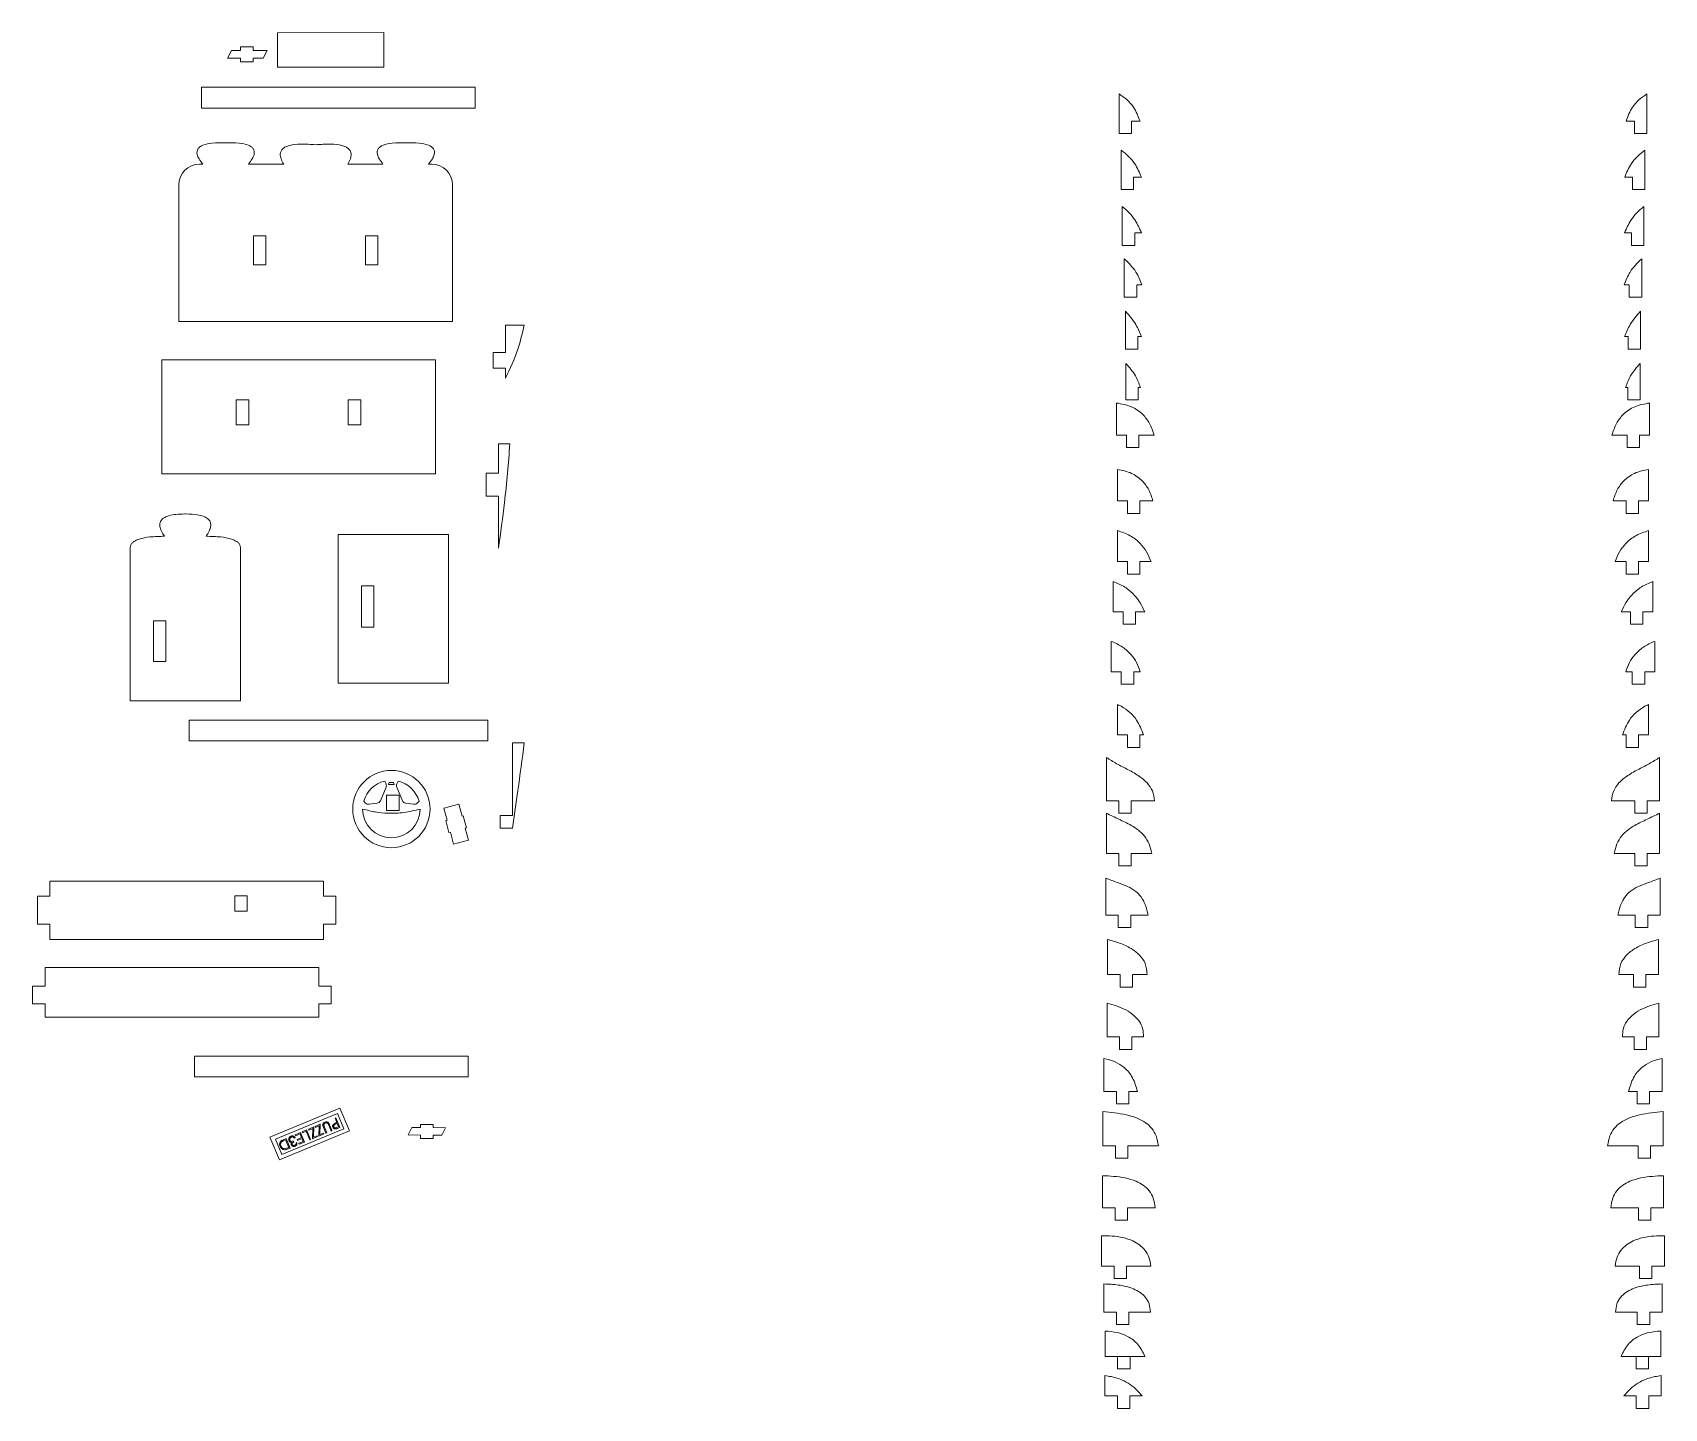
# Model space of a CAD drawing. Header units: millimetres. Extents: x -1254 to 1112, y -410 to 1173.
# Drawn here: x 595 to 988.4, y -361.2 to -29.5 of the extents above; entities that cross this region are included whole.
import ezdxf

# ---------------------------------------------------------------- set-up
doc = ezdxf.new("R2010")
doc.units = ezdxf.units.MM

msp = doc.modelspace()

# ---------------------------------------------------------------- linework, layer by layer
at = {"color": 7, "linetype": 'Continuous', "lineweight": 15}
for p, q in [((654.04, -29.55), (679.68, -29.54)), ((654.05, -37.87), (654.04, -29.55)), ((679.68, -29.54), (679.68, -37.87)), ((641.94, -35.69), (642.89, -33.81)), ((642.89, -33.81), (645.09, -33.81)), ((645.09, -33.81), (645.09, -32.95)), ((645.09, -32.95), (648.15, -32.95)), ((648.15, -32.95), (648.15, -33.81)), ((648.15, -33.81), (651.48, -33.81)), ((651.48, -33.81), (650.55, -35.69)), ((645.09, -35.69), (641.94, -35.69)), ((645.09, -36.55), (645.09, -35.69)), ((648.15, -36.55), (645.09, -36.55)), ((650.55, -35.69), (648.15, -35.69)), ((648.15, -35.69), (648.15, -36.55)), ((679.68, -37.87), (654.05, -37.87)), ((635.7, -42.72), (701.7, -42.72)), ((635.7, -47.72), (635.7, -42.72)), ((701.7, -47.72), (701.7, -42.72)), ((856.96, -44.33), (856.96, -53.87)), ((984.23, -44.33), (984.23, -53.87)), ((635.7, -47.72), (701.7, -47.72)), ((859.96, -53.87), (859.96, -50.87)), ((862, -50.87), (859.96, -50.87)), ((979.19, -50.87), (981.23, -50.87)), ((981.23, -53.87), (981.23, -50.87)), ((856.96, -53.87), (859.96, -53.87)), ((984.23, -53.87), (981.23, -53.87)), ((857.46, -67.36), (857.46, -57.9)), ((983.73, -67.36), (983.73, -57.9)), ((635.22, -61.25), (636.01, -61.25)), ((647, -61.25), (655.5, -61.25)), ((679.45, -61.25), (670.95, -61.25)), ((691.22, -61.25), (690.44, -61.25)), ((630.22, -99.19), (630.22, -66.25)), ((696.22, -99.19), (696.22, -66.25)), ((862.32, -64.36), (860.46, -64.36)), ((860.46, -67.36), (860.46, -64.36)), ((978.87, -64.36), (980.73, -64.36)), ((980.73, -67.36), (980.73, -64.36)), ((857.46, -67.36), (860.46, -67.36)), ((983.73, -67.36), (980.73, -67.36)), ((857.71, -80.85), (857.71, -71.47)), ((983.48, -80.85), (983.48, -71.47)), ((648.22, -85.52), (648.22, -78.54)), ((648.22, -78.54), (651.22, -78.54)), ((651.22, -85.52), (651.22, -78.54)), ((675.22, -85.52), (675.22, -78.54)), ((678.22, -78.54), (675.22, -78.54)), ((678.22, -85.52), (678.22, -78.54)), ((862.34, -77.85), (860.71, -77.85)), ((860.71, -80.85), (860.71, -77.85)), ((978.85, -77.85), (980.48, -77.85)), ((980.48, -80.85), (980.48, -77.85)), ((857.71, -80.85), (860.71, -80.85)), ((983.48, -80.85), (980.48, -80.85)), ((648.22, -85.52), (651.22, -85.52)), ((678.22, -85.52), (675.22, -85.52)), ((858.21, -93.34), (858.21, -84.04)), ((982.98, -93.34), (982.98, -84.04)), ((862.46, -90.34), (861.21, -90.34)), ((861.21, -93.34), (861.21, -90.34)), ((978.72, -90.34), (979.98, -90.34)), ((979.98, -93.34), (979.98, -90.34)), ((858.21, -93.34), (861.21, -93.34)), ((982.98, -93.34), (979.98, -93.34)), ((858.49, -105.84), (858.49, -96.67)), ((982.7, -105.84), (982.7, -96.67)), ((630.22, -99.19), (696.22, -99.19)), ((713.5, -100.07), (709, -100.07)), ((709, -100.07), (709, -106.65)), ((858.49, -105.84), (861.49, -105.84)), ((861.49, -105.84), (861.49, -102.84)), ((862.37, -102.84), (861.49, -102.84)), ((978.81, -102.84), (979.7, -102.84)), ((979.7, -105.84), (979.7, -102.84)), ((982.7, -105.84), (979.7, -105.84)), ((626.08, -135.88), (626.08, -108.47)), ((626.08, -108.47), (692.08, -108.47)), ((692.08, -135.88), (692.08, -108.47)), ((706, -106.65), (706, -110.45)), ((706, -106.65), (709, -106.65)), ((858.57, -118.07), (858.57, -109.32)), ((982.61, -118.07), (982.61, -109.32)), ((706, -110.45), (709, -110.45)), ((709, -110.45), (709, -112.87)), ((861.57, -118.07), (861.57, -115.07)), ((862.08, -115.07), (861.57, -115.07)), ((979.1, -115.07), (979.61, -115.07)), ((979.61, -118.07), (979.61, -115.07)), ((644.08, -124.13), (644.08, -118.09)), ((644.08, -118.09), (647.08, -118.09)), ((647.08, -124.13), (647.08, -118.09)), ((671.08, -124.13), (671.08, -118.09)), ((674.08, -118.09), (671.08, -118.09)), ((674.08, -124.13), (674.08, -118.09)), ((856.33, -118.84), (856.33, -126.57)), ((858.57, -118.07), (861.57, -118.07)), ((982.61, -118.07), (979.61, -118.07)), ((984.85, -118.84), (984.85, -126.57)), ((644.08, -124.13), (647.08, -124.13)), ((674.08, -124.13), (671.08, -124.13)), ((707.3, -135.74), (707.3, -128.68)), ((707.3, -128.68), (710.06, -128.68)), ((856.33, -126.57), (858.74, -126.57)), ((858.74, -129.57), (858.74, -126.57)), ((858.74, -129.57), (861.74, -129.57)), ((861.74, -129.57), (861.74, -126.57)), ((861.74, -126.57), (865.39, -126.57)), ((979.45, -126.57), (975.8, -126.57)), ((979.45, -129.57), (979.45, -126.57)), ((982.45, -129.57), (979.45, -129.57)), ((984.85, -126.57), (982.45, -126.57)), ((982.45, -129.57), (982.45, -126.57)), ((626.08, -135.88), (692.08, -135.88)), ((704.3, -141.28), (704.3, -135.74)), ((704.3, -135.74), (707.3, -135.74)), ((856.54, -142.45), (856.54, -134.84)), ((984.64, -142.45), (984.64, -134.84)), ((704.3, -141.28), (707.3, -141.28)), ((707.3, -153.88), (707.3, -141.28)), ((858.95, -142.45), (856.54, -142.45)), ((858.95, -145.45), (858.95, -142.45)), ((858.95, -145.45), (861.95, -145.45)), ((865.12, -142.45), (861.95, -142.45)), ((861.95, -145.45), (861.95, -142.45)), ((976.06, -142.45), (979.24, -142.45)), ((979.24, -145.45), (979.24, -142.45)), ((982.24, -145.45), (979.24, -145.45)), ((982.24, -142.45), (984.64, -142.45)), ((982.24, -145.45), (982.24, -142.45)), ((631.87, -145.6), (631.68, -145.6)), ((695.27, -150.55), (668.64, -150.55)), ((668.64, -186.37), (668.64, -150.55)), ((695.27, -186.37), (695.27, -150.55)), ((856.54, -157.08), (856.54, -149.6)), ((984.64, -157.08), (984.64, -149.6)), ((618.46, -153.67), (618.46, -190.63)), ((645.09, -190.63), (645.09, -153.67)), ((858.95, -157.08), (856.54, -157.08)), ((858.95, -160.08), (858.95, -157.08)), ((861.95, -160.08), (861.95, -157.08)), ((864.65, -157.08), (861.95, -157.08)), ((976.54, -157.08), (979.24, -157.08)), ((979.24, -160.08), (979.24, -157.08)), ((982.24, -157.08), (984.64, -157.08)), ((982.24, -160.08), (982.24, -157.08)), ((858.95, -160.08), (861.95, -160.08)), ((982.24, -160.08), (979.24, -160.08)), ((674.27, -172.92), (674.27, -162.93)), ((677.27, -162.93), (674.27, -162.93)), ((677.27, -172.92), (677.27, -162.93)), ((855.5, -169.2), (855.5, -161.87)), ((985.69, -169.2), (985.69, -161.87)), ((624.09, -181.14), (624.09, -171.4)), ((627.09, -171.4), (624.09, -171.4)), ((627.09, -181.14), (627.09, -171.4)), ((677.27, -172.92), (674.27, -172.92)), ((857.9, -169.2), (855.5, -169.2)), ((857.9, -172.2), (857.9, -169.2)), ((857.9, -172.2), (860.9, -172.2)), ((860.9, -172.2), (860.9, -169.2)), ((863.13, -169.2), (860.9, -169.2)), ((978.06, -169.2), (980.28, -169.2)), ((980.28, -172.2), (980.28, -169.2)), ((983.28, -172.2), (980.28, -172.2)), ((983.28, -172.2), (983.28, -169.2)), ((983.28, -169.2), (985.69, -169.2)), ((855.08, -183.62), (855.08, -176.31)), ((986.11, -183.62), (986.11, -176.31)), ((627.09, -181.14), (624.09, -181.14)), ((857.48, -183.62), (855.08, -183.62)), ((857.48, -186.62), (857.48, -183.62)), ((860.48, -186.62), (860.48, -183.62)), ((862.07, -183.62), (860.48, -183.62)), ((979.12, -183.62), (980.7, -183.62)), ((980.7, -186.62), (980.7, -183.62)), ((983.7, -186.62), (983.7, -183.62)), ((983.7, -183.62), (986.11, -183.62)), ((695.27, -186.37), (668.64, -186.37)), ((857.48, -186.62), (860.48, -186.62)), ((983.7, -186.62), (980.7, -186.62)), ((645.09, -190.63), (618.46, -190.63)), ((856.54, -198.88), (856.54, -191.57)), ((984.64, -198.88), (984.64, -191.57)), ((704.7, -195.29), (632.7, -195.29)), ((632.7, -200.29), (632.7, -195.29)), ((704.7, -200.29), (704.7, -195.29)), ((704.7, -200.29), (632.7, -200.29)), ((858.95, -198.88), (856.54, -198.88)), ((858.95, -201.88), (858.95, -198.88)), ((861.95, -201.88), (861.95, -198.88)), ((862.85, -198.88), (861.95, -198.88)), ((978.34, -198.88), (979.24, -198.88)), ((979.24, -201.88), (979.24, -198.88)), ((982.24, -198.88), (984.64, -198.88)), ((982.24, -201.88), (982.24, -198.88)), ((710.7, -200.8), (710.7, -218.32)), ((713.51, -200.8), (710.7, -200.8)), ((853.9, -204.29), (853.9, -214.76)), ((858.95, -201.88), (861.95, -201.88)), ((982.24, -201.88), (979.24, -201.88)), ((987.29, -204.29), (987.29, -214.76)), ((678.81, -214.73), (680.19, -211.5)), ((680.18, -210.68), (679.86, -210)), ((680.92, -210.33), (680.77, -210.82)), ((680.77, -210.82), (682.17, -210.82)), ((682.01, -210.33), (680.92, -210.33)), ((682.17, -210.82), (682.01, -210.33)), ((682.75, -211.5), (684.13, -214.73)), ((683.08, -210), (682.76, -210.68)), ((674.8, -214.86), (675.26, -215.31)), ((676.1, -215.6), (678.02, -215.33)), ((683.32, -213.41), (680.32, -213.41)), ((680.32, -213.41), (680.32, -217.13)), ((683.32, -217.13), (683.32, -213.41)), ((684.92, -215.33), (686.84, -215.6)), ((687.68, -215.31), (688.14, -214.86)), ((694.16, -216.51), (697.75, -215.55)), ((698.52, -218.45), (697.75, -215.55)), ((856.9, -214.76), (853.9, -214.76)), ((856.9, -217.76), (856.9, -214.76)), ((865.52, -214.76), (859.9, -214.76)), ((859.9, -217.76), (859.9, -214.76)), ((975.67, -214.76), (981.29, -214.76)), ((981.29, -217.76), (981.29, -214.76)), ((984.29, -214.76), (987.29, -214.76)), ((984.29, -217.76), (984.29, -214.76)), ((680.32, -217.13), (683.32, -217.13)), ((694.93, -219.41), (694.16, -216.51)), ((694.59, -219.5), (694.93, -219.41)), ((694.59, -219.5), (695.36, -222.4)), ((698.52, -218.45), (698.82, -218.37)), ((698.82, -218.37), (699.59, -221.27)), ((707.7, -221.32), (707.7, -218.32)), ((707.7, -218.32), (710.7, -218.32)), ((853.9, -227.45), (853.9, -217.74)), ((856.9, -217.76), (859.9, -217.76)), ((984.29, -217.76), (981.29, -217.76)), ((987.29, -227.45), (987.29, -217.74)), ((695.36, -222.4), (695.7, -222.31)), ((696.47, -225.21), (695.7, -222.31)), ((696.47, -225.21), (700.06, -224.25)), ((699.29, -221.35), (699.59, -221.27)), ((700.06, -224.25), (699.29, -221.35)), ((707.7, -221.32), (710.7, -221.32)), ((856.9, -227.45), (853.9, -227.45)), ((856.9, -230.45), (856.9, -227.45)), ((859.9, -230.45), (859.9, -227.45)), ((864.84, -227.45), (859.9, -227.45)), ((976.35, -227.45), (981.29, -227.45)), ((981.29, -230.45), (981.29, -227.45)), ((984.29, -227.45), (987.29, -227.45)), ((984.29, -230.45), (984.29, -227.45)), ((856.9, -230.45), (859.9, -230.45)), ((984.29, -230.45), (981.29, -230.45)), ((599.1, -237.71), (599.1, -234.15)), ((599.1, -234.15), (665.1, -234.15)), ((665.1, -237.71), (665.1, -234.15)), ((853.75, -242.34), (853.75, -233.39)), ((987.43, -242.34), (987.43, -233.39)), ((596.1, -244.46), (596.1, -237.71)), ((596.1, -237.71), (599.1, -237.71)), ((643.72, -241.35), (643.72, -237.64)), ((643.72, -237.64), (646.72, -237.64)), ((646.72, -237.64), (646.72, -241.35)), ((668.1, -237.71), (665.1, -237.71)), ((668.1, -244.46), (668.1, -237.71)), ((646.72, -241.35), (643.72, -241.35)), ((856.75, -242.34), (853.75, -242.34)), ((856.75, -245.34), (856.75, -242.34)), ((863.99, -242.34), (859.75, -242.34)), ((859.75, -245.34), (859.75, -242.34)), ((977.19, -242.34), (981.43, -242.34)), ((981.43, -245.34), (981.43, -242.34)), ((984.43, -242.34), (987.43, -242.34)), ((984.43, -245.34), (984.43, -242.34)), ((599.1, -244.46), (596.1, -244.46)), ((599.1, -248.16), (599.1, -244.46)), ((665.1, -244.46), (668.1, -244.46)), ((665.1, -248.16), (665.1, -244.46)), ((856.75, -245.34), (859.75, -245.34)), ((984.43, -245.34), (981.43, -245.34)), ((599.1, -248.16), (665.1, -248.16)), ((854.19, -256.65), (854.19, -248.22)), ((986.99, -256.65), (986.99, -248.22)), ((597.96, -259.43), (597.96, -254.93)), ((597.96, -254.93), (663.96, -254.93)), ((663.96, -259.43), (663.96, -254.93)), ((594.96, -263.7), (594.96, -259.43)), ((594.96, -259.43), (597.96, -259.43)), ((666.96, -259.43), (663.96, -259.43)), ((666.96, -263.7), (666.96, -259.43)), ((857.19, -256.65), (854.19, -256.65)), ((857.19, -259.65), (857.19, -256.65)), ((857.19, -259.65), (860.19, -259.65)), ((860.19, -259.65), (860.19, -256.65)), ((863.73, -256.65), (860.19, -256.65)), ((977.45, -256.65), (980.99, -256.65)), ((980.99, -259.65), (980.99, -256.65)), ((983.99, -259.65), (980.99, -259.65)), ((983.99, -256.65), (986.99, -256.65)), ((983.99, -259.65), (983.99, -256.65)), ((854.05, -271.69), (854.05, -263.56)), ((987.14, -271.69), (987.14, -263.56)), ((597.96, -263.7), (594.96, -263.7)), ((597.96, -266.91), (597.96, -263.7)), ((597.96, -266.91), (663.96, -266.91)), ((663.96, -263.7), (666.96, -263.7)), ((663.96, -266.91), (663.96, -263.7)), ((857.05, -271.69), (854.05, -271.69)), ((857.05, -274.69), (857.05, -271.69)), ((857.05, -274.69), (860.05, -274.69)), ((862.85, -271.69), (860.05, -271.69)), ((860.05, -274.69), (860.05, -271.69)), ((978.34, -271.69), (981.14, -271.69)), ((981.14, -274.69), (981.14, -271.69)), ((984.14, -274.69), (981.14, -274.69)), ((984.14, -274.69), (984.14, -271.69)), ((984.14, -271.69), (987.14, -271.69)), ((634, -281.31), (634, -276.31)), ((634, -276.31), (700, -276.31)), ((700, -281.31), (700, -276.31)), ((853.31, -284.82), (853.31, -276.85)), ((987.88, -284.82), (987.88, -276.85)), ((634, -281.31), (700, -281.31)), ((856.31, -284.82), (853.31, -284.82)), ((856.31, -287.82), (856.31, -284.82)), ((859.31, -287.82), (859.31, -284.82)), ((861.37, -284.82), (859.31, -284.82)), ((979.81, -284.82), (981.88, -284.82)), ((981.88, -287.82), (981.88, -284.82)), ((984.88, -287.82), (984.88, -284.82)), ((984.88, -284.82), (987.88, -284.82)), ((669.05, -288.84), (652.2, -295.83)), ((668.51, -290.15), (653.5, -296.37)), ((670.03, -293.81), (668.51, -290.15)), ((671.34, -294.35), (669.05, -288.84)), ((853.06, -289.64), (853.06, -297.94)), ((856.31, -287.82), (859.31, -287.82)), ((984.88, -287.82), (981.88, -287.82)), ((988.12, -289.64), (988.12, -297.94)), ((654.48, -301.34), (671.34, -294.35)), ((655.02, -300.03), (670.03, -293.81)), ((659.56, -294.72), (658.26, -295.26)), ((658.36, -295.5), (659.45, -295.05)), ((659.45, -295.05), (659.82, -295.94)), ((660.52, -297.03), (659.56, -294.72)), ((661.04, -294.11), (659.95, -294.56)), ((659.95, -294.56), (660.05, -294.8)), ((660.05, -294.8), (660.93, -294.43)), ((660.93, -294.43), (661.79, -296.51)), ((662, -296.42), (661.04, -294.11)), ((662.79, -293.39), (661.52, -293.91)), ((661.52, -293.91), (661.62, -294.15)), ((661.62, -294.15), (662.56, -293.76)), ((662.56, -293.76), (662.45, -296.24)), ((662.68, -295.86), (662.79, -293.39)), ((664.33, -292.75), (663.06, -293.28)), ((663.06, -293.28), (663.16, -293.51)), ((663.16, -293.51), (664.09, -293.12)), ((664.09, -293.12), (663.99, -295.6)), ((663.99, -295.6), (665.2, -295.09)), ((664.22, -295.22), (664.33, -292.75)), ((665.1, -294.86), (664.22, -295.22)), ((665.09, -293.5), (665.67, -294.9)), ((665.2, -295.09), (665.1, -294.86)), ((665.88, -294.81), (665.31, -293.43)), ((665.67, -294.9), (665.88, -294.81)), ((666.37, -292.99), (666.95, -294.37)), ((667.15, -294.28), (666.57, -292.89)), ((666.95, -294.37), (667.15, -294.28)), ((668.09, -291.19), (667.88, -291.27)), ((667.88, -291.27), (668.33, -292.34)), ((668.02, -292.74), (668.42, -292.58)), ((669.05, -293.5), (668.09, -291.19)), ((668.33, -292.34), (668.16, -292.41)), ((668.74, -293.35), (668.32, -293.52)), ((668.42, -292.58), (668.74, -293.35)), ((668.6, -293.69), (669.05, -293.5)), ((685.55, -295.31), (686.44, -293.49)), ((686.44, -293.49), (688.52, -293.52)), ((688.52, -292.79), (691.57, -292.82)), ((688.52, -293.52), (688.52, -292.79)), ((691.57, -292.82), (691.56, -293.55)), ((691.56, -293.55), (694.53, -293.58)), ((694.53, -293.58), (693.67, -295.4)), ((652.2, -295.83), (654.48, -301.34)), ((653.5, -296.37), (655.02, -300.03)), ((656.07, -296.17), (655.35, -296.47)), ((655.7, -296.61), (655.96, -296.5)), ((655.96, -296.5), (656.72, -298.33)), ((657.03, -298.48), (656.07, -296.17)), ((656.72, -298.33), (656.56, -298.4)), ((656.56, -298.68), (657.03, -298.48)), ((657.98, -297.01), (657.88, -296.78)), ((658.1, -296.06), (658.31, -295.97)), ((658.26, -295.26), (658.36, -295.5)), ((658.7, -297.16), (658.49, -297.25)), ((659.82, -295.94), (658.73, -296.39)), ((658.73, -296.39), (658.83, -296.63)), ((658.83, -296.63), (659.92, -296.17)), ((660.22, -296.88), (659.12, -297.34)), ((659.12, -297.34), (659.22, -297.57)), ((659.22, -297.57), (660.52, -297.03)), ((659.92, -296.17), (660.22, -296.88)), ((661.79, -296.51), (662, -296.42)), ((662.45, -296.24), (663.66, -295.73)), ((663.56, -295.5), (662.68, -295.86)), ((663.66, -295.73), (663.56, -295.5)), ((688.5, -295.34), (685.55, -295.31)), ((688.49, -296.14), (688.5, -295.34)), ((691.54, -296.18), (688.49, -296.14)), ((693.67, -295.4), (691.54, -295.38)), ((691.54, -295.38), (691.54, -296.18)), ((853.06, -297.94), (856.06, -297.94)), ((856.06, -300.94), (856.06, -297.94)), ((859.06, -297.94), (866.42, -297.94)), ((859.06, -300.94), (859.06, -297.94)), ((982.12, -297.94), (974.76, -297.94)), ((982.12, -300.94), (982.12, -297.94)), ((988.12, -297.94), (985.12, -297.94)), ((985.12, -300.94), (985.12, -297.94)), ((856.06, -300.94), (859.06, -300.94)), ((985.12, -300.94), (982.12, -300.94)), ((852.99, -312.89), (852.99, -305.15)), ((988.2, -312.89), (988.2, -305.15)), ((855.99, -312.89), (852.99, -312.89)), ((855.99, -315.89), (855.99, -312.89)), ((858.99, -315.89), (858.99, -312.89)), ((865.63, -312.89), (858.99, -312.89)), ((975.55, -312.89), (982.2, -312.89)), ((982.2, -315.89), (982.2, -312.89)), ((985.2, -312.89), (988.2, -312.89)), ((985.2, -315.89), (985.2, -312.89)), ((855.99, -315.89), (858.99, -315.89)), ((985.2, -315.89), (982.2, -315.89)), ((852.75, -326.93), (852.75, -319.63)), ((988.44, -326.93), (988.44, -319.63)), ((855.75, -326.93), (852.75, -326.93)), ((855.75, -329.93), (855.75, -326.93)), ((855.75, -329.93), (858.75, -329.93)), ((858.75, -329.93), (858.75, -326.93)), ((864.61, -326.93), (858.75, -326.93)), ((976.57, -326.93), (982.44, -326.93)), ((982.44, -329.93), (982.44, -326.93)), ((985.44, -329.93), (982.44, -329.93)), ((985.44, -329.93), (985.44, -326.93)), ((985.44, -326.93), (988.44, -326.93)), ((853.29, -338.03), (853.29, -331.24)), ((987.9, -338.03), (987.9, -331.24)), ((856.29, -338.03), (853.29, -338.03)), ((856.29, -341.03), (856.29, -338.03)), ((859.29, -341.03), (859.29, -338.03)), ((864.51, -338.03), (859.29, -338.03)), ((976.67, -338.03), (981.9, -338.03)), ((981.9, -341.03), (981.9, -338.03)), ((984.9, -338.03), (987.9, -338.03)), ((984.9, -341.03), (984.9, -338.03)), ((856.29, -341.03), (859.29, -341.03)), ((984.9, -341.03), (981.9, -341.03)), ((853.59, -348.71), (853.59, -342.61)), ((987.6, -348.71), (987.6, -342.61)), ((863.19, -348.71), (853.59, -348.71)), ((856.59, -351.71), (856.59, -348.71)), ((859.59, -351.71), (859.59, -348.71)), ((977.99, -348.71), (987.6, -348.71)), ((981.6, -351.71), (981.6, -348.71)), ((984.6, -351.71), (984.6, -348.71)), ((853.53, -358.24), (853.53, -353.34)), ((856.59, -351.71), (859.59, -351.71)), ((984.6, -351.71), (981.6, -351.71)), ((987.66, -358.24), (987.66, -353.34)), ((856.53, -358.24), (853.53, -358.24)), ((856.53, -361.24), (856.53, -358.24)), ((856.53, -361.24), (859.53, -361.24)), ((862.52, -358.24), (859.53, -358.24)), ((859.53, -361.24), (859.53, -358.24)), ((978.66, -358.24), (981.66, -358.24)), ((981.66, -361.24), (981.66, -358.24)), ((984.66, -361.24), (981.66, -361.24)), ((984.66, -358.24), (987.66, -358.24)), ((984.66, -361.24), (984.66, -358.24))]:
    msp.add_line(p, q, dxfattribs=at)
msp.add_circle((681.47, -216.74), 9.32, dxfattribs=at)
for centre, radius, start, end in [((635.22, -66.25), 5, 90, 180), ((691.22, -66.25), 5, 0, 90), ((681.47, -216.74), 6.93, 103.4492, 164.2258), ((679.27, -211.1), 1, 336.8284, 25.2639), ((683.67, -211.1), 1, 154.7361, 203.1716), ((681.47, -216.74), 6.93, 15.7742, 76.5508), ((675.96, -214.61), 1, 225.091, 277.8361), ((677.89, -214.34), 1, 277.8361, 336.8284), ((685.05, -214.34), 1, 203.1716, 262.1639), ((686.98, -214.61), 1, 262.1639, 314.909), ((681.47, -216.74), 6.93, 180, 0)]:
    msp.add_arc(centre, radius, start, end, dxfattribs=at)
for points, knots in [([(856.96, -44.33), (857.62, -44.78), (858.92, -45.67), (860.81, -47.81), (861.54, -49.71), (862, -50.87)], [0, 0, 0, 0, 0.284061, 0.558593, 1, 1, 1, 1]), ([(984.23, -44.33), (983.57, -44.78), (982.27, -45.67), (980.38, -47.81), (979.64, -49.71), (979.19, -50.87)], [0, 0, 0, 0, 0.284061, 0.558593, 1, 1, 1, 1]), ([(636.01, -61.25), (635.68, -60.84), (635.12, -60.12), (634.63, -59.07), (634.55, -58.21), (634.79, -57.55), (635.31, -57.03), (636.45, -56.45), (638.57, -56.08), (640.42, -56.09), (641.5, -56.09)], [0, 0, 0, 0, 0.1399562, 0.2458136, 0.3087464, 0.3659975, 0.4277809, 0.5024769, 0.7075774, 1, 1, 1, 1]), ([(641.5, -56.09), (642.59, -56.09), (644.43, -56.08), (646.55, -56.45), (647.69, -57.03), (648.22, -57.55), (648.45, -58.21), (648.37, -59.07), (647.88, -60.12), (647.32, -60.84), (647, -61.25)], [0, 0, 0, 0, 0.292427, 0.497521, 0.572221, 0.634004, 0.691253, 0.754185, 0.860044, 1, 1, 1, 1]), ([(655.5, -61.25), (655.26, -60.82), (654.84, -60.07), (654.62, -58.96), (654.82, -58.11), (655.29, -57.5), (656.01, -57.04), (657.43, -56.55), (659.9, -56.33), (662, -56.48), (663.22, -56.56)], [0, 0, 0, 0, 0.119809, 0.211891, 0.270563, 0.329441, 0.397001, 0.479061, 0.698157, 1, 1, 1, 1]), ([(670.95, -61.25), (671.19, -60.82), (671.61, -60.07), (671.82, -58.96), (671.63, -58.11), (671.16, -57.5), (670.44, -57.04), (669.02, -56.55), (666.55, -56.33), (664.45, -56.48), (663.22, -56.56)], [0, 0, 0, 0, 0.119808, 0.21189, 0.270561, 0.329439, 0.396999, 0.479058, 0.698154, 1, 1, 1, 1]), ([(684.95, -56.09), (683.86, -56.09), (682.02, -56.08), (679.89, -56.45), (678.76, -57.03), (678.23, -57.55), (678, -58.21), (678.08, -59.07), (678.57, -60.12), (679.13, -60.84), (679.45, -61.25)], [0, 0, 0, 0, 0.292426, 0.49752, 0.57222, 0.634003, 0.691254, 0.754186, 0.860045, 1, 1, 1, 1]), ([(690.44, -61.25), (690.76, -60.84), (691.33, -60.12), (691.82, -59.07), (691.9, -58.21), (691.66, -57.55), (691.14, -57.03), (690, -56.45), (687.88, -56.08), (686.03, -56.09), (684.95, -56.09)], [0, 0, 0, 0, 0.1399562, 0.2458136, 0.3087464, 0.3659975, 0.4277809, 0.5024769, 0.7075774, 1, 1, 1, 1]), ([(857.46, -57.9), (858.08, -58.37), (859.29, -59.3), (861.08, -61.41), (861.85, -63.24), (862.32, -64.36)], [0, 0, 0, 0, 0.282632, 0.558345, 1, 1, 1, 1]), ([(983.73, -57.9), (983.11, -58.37), (981.89, -59.3), (980.1, -61.41), (979.34, -63.24), (978.87, -64.36)], [0, 0, 0, 0, 0.282632, 0.558345, 1, 1, 1, 1]), ([(857.71, -71.47), (858.28, -71.95), (859.42, -72.91), (861.1, -75.01), (861.86, -76.77), (862.34, -77.85)], [0, 0, 0, 0, 0.28166, 0.5583, 1, 1, 1, 1]), ([(983.48, -71.47), (982.9, -71.95), (981.77, -72.91), (980.09, -75.01), (979.32, -76.77), (978.85, -77.85)], [0, 0, 0, 0, 0.28166, 0.5583, 1, 1, 1, 1]), ([(858.21, -84.04), (859.23, -85.06), (861.07, -86.89), (862.04, -89.28), (862.46, -90.34)], [0, 0, 0, 0, 0.5574952, 1, 1, 1, 1]), ([(982.98, -84.04), (981.95, -85.06), (980.12, -86.89), (979.15, -89.28), (978.72, -90.34)], [0, 0, 0, 0, 0.5574952, 1, 1, 1, 1]), ([(858.49, -96.67), (859.39, -97.71), (861, -99.58), (861.96, -101.85), (862.37, -102.84)], [0, 0, 0, 0, 0.559617, 1, 1, 1, 1]), ([(982.7, -96.67), (981.79, -97.71), (980.18, -99.58), (979.23, -101.85), (978.81, -102.84)], [0, 0, 0, 0, 0.559617, 1, 1, 1, 1]), ([(709, -112.87), (710.08, -110.56), (712.02, -106.45), (713.05, -102.02), (713.5, -100.07)], [0, 0, 0, 0, 0.559929, 1, 1, 1, 1]), ([(858.57, -109.32), (859.42, -110.27), (860.95, -111.98), (861.74, -114.12), (862.08, -115.07)], [0, 0, 0, 0, 0.556606, 1, 1, 1, 1]), ([(982.61, -109.32), (981.76, -110.27), (980.24, -111.98), (979.45, -114.12), (979.1, -115.07)], [0, 0, 0, 0, 0.556606, 1, 1, 1, 1]), ([(856.33, -118.84), (857.55, -119.05), (859.89, -119.45), (862.64, -121.35), (864.46, -123.81), (865.07, -125.62), (865.39, -126.57)], [0, 0, 0, 0, 0.28942, 0.552378, 0.764716, 1, 1, 1, 1]), ([(984.85, -118.84), (983.63, -119.05), (981.3, -119.45), (978.55, -121.35), (976.73, -123.81), (976.12, -125.62), (975.8, -126.57)], [0, 0, 0, 0, 0.28942, 0.552378, 0.764716, 1, 1, 1, 1]), ([(710.06, -128.68), (709.67, -133.4), (708.99, -141.82), (707.82, -150.19), (707.3, -153.88)], [0, 0, 0, 0, 0.559977, 1, 1, 1, 1]), ([(856.54, -134.84), (857.71, -135.08), (859.94, -135.53), (862.55, -137.41), (864.26, -139.8), (864.83, -141.54), (865.12, -142.45)], [0, 0, 0, 0, 0.289825, 0.553502, 0.765789, 1, 1, 1, 1]), ([(984.64, -134.84), (983.47, -135.08), (981.24, -135.53), (978.63, -137.41), (976.92, -139.8), (976.36, -141.54), (976.06, -142.45)], [0, 0, 0, 0, 0.289825, 0.553502, 0.765789, 1, 1, 1, 1]), ([(631.68, -145.6), (630.96, -145.62), (629.67, -145.65), (628.03, -145.92), (626.88, -146.35), (626.1, -146.89), (625.63, -147.69), (625.62, -148.7), (626.01, -149.83), (626.48, -150.56), (626.75, -150.97)], [0, 0, 0, 0, 0.212001, 0.379841, 0.484018, 0.568964, 0.654265, 0.744877, 0.857093, 1, 1, 1, 1]), ([(636.8, -150.97), (637.07, -150.56), (637.54, -149.83), (637.93, -148.7), (637.92, -147.69), (637.4, -146.81), (636.38, -146.19), (634.5, -145.67), (632.94, -145.63), (631.87, -145.6)], [0, 0, 0, 0, 0.142994, 0.25528, 0.34595, 0.431305, 0.542293, 0.687005, 1, 1, 1, 1]), ([(626.75, -150.97), (625.57, -151), (623.51, -151.04), (621.15, -151.44), (619.77, -151.98), (619.07, -152.44), (618.59, -153), (618.5, -153.45), (618.46, -153.67)], [0, 0, 0, 0, 0.381277, 0.662046, 0.768339, 0.855654, 0.929821, 1, 1, 1, 1]), ([(645.09, -153.67), (645.05, -153.45), (644.96, -153), (644.48, -152.44), (643.78, -151.98), (642.41, -151.44), (640.04, -151.04), (637.99, -151), (636.8, -150.97)], [0, 0, 0, 0, 0.070181, 0.144345, 0.231665, 0.337952, 0.618728, 1, 1, 1, 1]), ([(856.54, -149.6), (857.59, -149.95), (859.63, -150.63), (862, -152.5), (863.67, -154.69), (864.31, -156.27), (864.65, -157.08)], [0, 0, 0, 0, 0.287477, 0.557021, 0.771506, 1, 1, 1, 1]), ([(984.64, -149.6), (983.59, -149.95), (981.55, -150.63), (979.19, -152.5), (977.52, -154.69), (976.87, -156.27), (976.54, -157.08)], [0, 0, 0, 0, 0.287477, 0.557021, 0.771506, 1, 1, 1, 1]), ([(855.5, -161.87), (856.46, -162.28), (858.35, -163.08), (860.53, -164.93), (862.13, -167), (862.79, -168.46), (863.13, -169.2)], [0, 0, 0, 0, 0.287771, 0.560595, 0.775642, 1, 1, 1, 1]), ([(985.69, -161.87), (984.72, -162.28), (982.84, -163.08), (980.66, -164.93), (979.06, -167), (978.4, -168.46), (978.06, -169.2)], [0, 0, 0, 0, 0.287771, 0.560595, 0.775642, 1, 1, 1, 1]), ([(855.08, -176.31), (856.01, -176.72), (857.81, -177.52), (859.84, -179.37), (861.26, -181.44), (861.8, -182.88), (862.07, -183.62)], [0, 0, 0, 0, 0.288791, 0.560415, 0.774755, 1, 1, 1, 1]), ([(986.11, -176.31), (985.18, -176.72), (983.38, -177.52), (981.35, -179.37), (979.92, -181.44), (979.39, -182.88), (979.12, -183.62)], [0, 0, 0, 0, 0.288791, 0.560415, 0.774755, 1, 1, 1, 1]), ([(856.54, -191.57), (856.72, -191.64), (857.04, -191.76), (857.35, -191.9), (857.49, -191.96)], [0, 0, 0, 0, 0.564251, 1, 1, 1, 1]), ([(857.49, -191.96), (858.2, -192.43), (859.59, -193.34), (861.61, -195.61), (862.37, -197.63), (862.85, -198.88)], [0, 0, 0, 0, 0.28283, 0.556495, 1, 1, 1, 1]), ([(983.69, -191.96), (982.99, -192.43), (981.6, -193.34), (979.58, -195.61), (978.81, -197.63), (978.34, -198.88)], [0, 0, 0, 0, 0.28283, 0.556495, 1, 1, 1, 1]), ([(984.64, -191.57), (984.46, -191.64), (984.14, -191.76), (983.83, -191.9), (983.69, -191.96)], [0, 0, 0, 0, 0.564251, 1, 1, 1, 1]), ([(713.51, -200.8), (713.01, -204.63), (712.11, -211.48), (711.13, -218.31), (710.7, -221.32)], [0, 0, 0, 0, 0.559996, 1, 1, 1, 1]), ([(853.9, -204.29), (854.71, -204.82), (856.41, -205.91), (859.19, -207.24), (861.72, -208.68), (863.74, -210.35), (865.17, -212.35), (865.4, -213.94), (865.52, -214.76)], [0, 0, 0, 0, 0.17728, 0.370317, 0.563721, 0.70877, 0.849548, 1, 1, 1, 1]), ([(987.29, -204.29), (986.47, -204.82), (984.77, -205.91), (981.99, -207.24), (979.46, -208.68), (977.45, -210.35), (976.02, -212.35), (975.79, -213.94), (975.67, -214.76)], [0, 0, 0, 0, 0.17728, 0.370317, 0.563721, 0.70877, 0.849548, 1, 1, 1, 1]), ([(688.4, -216.74), (687.11, -217.06), (684.57, -217.7), (680.91, -217.84), (677.55, -217.53), (675.55, -217.01), (674.54, -216.74)], [0, 0, 0, 0, 0.2824755, 0.5590535, 0.7772209, 1, 1, 1, 1]), ([(864.84, -227.45), (864.66, -226.65), (864.33, -225.15), (863.14, -223.24), (861.63, -221.78), (859.54, -220.41), (856.88, -219.21), (854.89, -218.23), (853.9, -217.74)], [0, 0, 0, 0, 0.158479, 0.2982945, 0.43199, 0.5666457, 0.7834116, 1, 1, 1, 1]), ([(976.35, -227.45), (976.52, -226.65), (976.85, -225.15), (978.04, -223.24), (979.56, -221.78), (981.65, -220.41), (984.3, -219.21), (986.29, -218.23), (987.29, -217.74)], [0, 0, 0, 0, 0.158479, 0.2982945, 0.43199, 0.5666457, 0.7834116, 1, 1, 1, 1]), ([(853.75, -233.39), (854.7, -233.76), (856.44, -234.44), (858.93, -235.33), (860.91, -236.42), (862.37, -237.94), (863.4, -239.92), (863.78, -241.47), (863.99, -242.34)], [0, 0, 0, 0, 0.208786, 0.386769, 0.545329, 0.670861, 0.815994, 1, 1, 1, 1]), ([(987.43, -233.39), (986.49, -233.76), (984.74, -234.44), (982.26, -235.33), (980.27, -236.42), (978.82, -237.94), (977.78, -239.92), (977.4, -241.47), (977.19, -242.34)], [0, 0, 0, 0, 0.208786, 0.386769, 0.545329, 0.670861, 0.815994, 1, 1, 1, 1]), ([(863.73, -256.65), (863.64, -255.75), (863.47, -254), (861.91, -251.84), (859.73, -250.19), (857.1, -248.99), (855.15, -248.47), (854.19, -248.22)], [0, 0, 0, 0, 0.194219, 0.375076, 0.560284, 0.784575, 1, 1, 1, 1]), ([(977.45, -256.65), (977.55, -255.75), (977.72, -254), (979.28, -251.84), (981.45, -250.19), (984.08, -248.99), (986.03, -248.47), (986.99, -248.22)], [0, 0, 0, 0, 0.194219, 0.375076, 0.560284, 0.784575, 1, 1, 1, 1]), ([(854.05, -263.56), (854.81, -263.75), (856.38, -264.15), (858.61, -265.12), (860.52, -266.39), (861.91, -267.93), (862.77, -269.7), (862.82, -271.01), (862.85, -271.69)], [0, 0, 0, 0, 0.180959, 0.370953, 0.558445, 0.701429, 0.84478, 1, 1, 1, 1]), ([(987.14, -263.56), (986.38, -263.75), (984.81, -264.15), (982.57, -265.12), (980.67, -266.39), (979.28, -267.93), (978.41, -269.7), (978.37, -271.01), (978.34, -271.69)], [0, 0, 0, 0, 0.180959, 0.370953, 0.558445, 0.701429, 0.84478, 1, 1, 1, 1]), ([(861.37, -284.82), (861.05, -283.68), (860.44, -281.52), (858.41, -279.08), (855.96, -277.54), (854.22, -277.09), (853.31, -276.85)], [0, 0, 0, 0, 0.2904508, 0.55493, 0.7670894, 1, 1, 1, 1]), ([(979.81, -284.82), (980.13, -283.68), (980.75, -281.52), (982.77, -279.08), (985.22, -277.54), (986.97, -277.09), (987.88, -276.85)], [0, 0, 0, 0, 0.2904508, 0.55493, 0.7670894, 1, 1, 1, 1]), ([(866.42, -297.94), (866.3, -297.14), (866.07, -295.62), (864.92, -293.69), (863.36, -292.28), (861.28, -291.18), (858.74, -290.42), (855.89, -289.96), (853.99, -289.75), (853.06, -289.64)], [0, 0, 0, 0, 0.140209, 0.262906, 0.38064, 0.500898, 0.668035, 0.83801, 1, 1, 1, 1]), ([(974.76, -297.94), (974.89, -297.14), (975.12, -295.62), (976.26, -293.69), (977.82, -292.28), (979.91, -291.18), (982.45, -290.42), (985.29, -289.96), (987.2, -289.75), (988.12, -289.64)], [0, 0, 0, 0, 0.140209, 0.262906, 0.38064, 0.500898, 0.668035, 0.83801, 1, 1, 1, 1]), ([(665.41, -292.23), (665.33, -292.27), (665.16, -292.36), (665, -292.6), (664.89, -293), (665.01, -293.29), (665.09, -293.5)], [0, 0, 0, 0, 0.186957, 0.373688, 0.560517, 1, 1, 1, 1]), ([(665.18, -293.06), (665.18, -292.99), (665.17, -292.86), (665.25, -292.68), (665.36, -292.55), (665.47, -292.49), (665.52, -292.46)], [0, 0, 0, 0, 0.286123, 0.525353, 0.764128, 1, 1, 1, 1]), ([(665.31, -293.43), (665.28, -293.36), (665.23, -293.24), (665.2, -293.12), (665.18, -293.06)], [0, 0, 0, 0, 0.560301, 1, 1, 1, 1]), ([(666.33, -292.42), (666.26, -292.35), (666.13, -292.22), (665.79, -292.12), (665.55, -292.19), (665.41, -292.23)], [0, 0, 0, 0, 0.28037, 0.560996, 1, 1, 1, 1]), ([(665.52, -292.46), (665.59, -292.44), (665.75, -292.4), (665.96, -292.43), (666.14, -292.53), (666.2, -292.63), (666.24, -292.68)], [0, 0, 0, 0, 0.290118, 0.581106, 0.765033, 1, 1, 1, 1]), ([(666.24, -292.68), (666.26, -292.74), (666.31, -292.84), (666.35, -292.94), (666.37, -292.99)], [0, 0, 0, 0, 0.559941, 1, 1, 1, 1]), ([(666.57, -292.89), (666.56, -292.85), (666.52, -292.77), (666.45, -292.61), (666.38, -292.49), (666.33, -292.42)], [0, 0, 0, 0, 0.250555, 0.501217, 1, 1, 1, 1]), ([(667.59, -292.69), (667.52, -292.75), (667.41, -292.84), (667.32, -293.05), (667.3, -293.25), (667.34, -293.39), (667.37, -293.46), (667.37, -293.47)], [0, 0, 0, 0, 0.287006, 0.512416, 0.738275, 0.959153, 1, 1, 1, 1]), ([(667.37, -293.47), (667.41, -293.55), (667.49, -293.69), (667.68, -293.82), (667.87, -293.88), (668, -293.87), (668.05, -293.87)], [0, 0, 0, 0, 0.318012, 0.556363, 0.794387, 1, 1, 1, 1]), ([(667.58, -293.38), (667.56, -293.33), (667.53, -293.24), (667.56, -293.09), (667.63, -292.97), (667.78, -292.84), (667.92, -292.78), (668.02, -292.74)], [0, 0, 0, 0, 0.168827, 0.33911, 0.494757, 0.643747, 1, 1, 1, 1]), ([(668.32, -293.52), (668.25, -293.55), (668.13, -293.6), (667.95, -293.64), (667.8, -293.61), (667.68, -293.54), (667.61, -293.46), (667.58, -293.4), (667.58, -293.38)], [0, 0, 0, 0, 0.260924, 0.472556, 0.623118, 0.773181, 0.939349, 1, 1, 1, 1]), ([(668.16, -292.41), (668.11, -292.43), (668.01, -292.47), (667.82, -292.56), (667.68, -292.64), (667.59, -292.69)], [0, 0, 0, 0, 0.250332, 0.500634, 1, 1, 1, 1]), ([(668.05, -293.87), (668.1, -293.86), (668.19, -293.84), (668.37, -293.77), (668.51, -293.72), (668.6, -293.69)], [0, 0, 0, 0, 0.25105, 0.5014643, 1, 1, 1, 1]), ([(655.35, -296.47), (655.2, -296.54), (654.95, -296.65), (654.68, -296.93), (654.54, -297.26), (654.5, -297.66), (654.59, -297.94), (654.64, -298.08)], [0, 0, 0, 0, 0.250938, 0.410072, 0.569264, 0.773882, 1, 1, 1, 1]), ([(654.64, -298.08), (654.73, -298.26), (654.89, -298.55), (655.27, -298.82), (655.57, -298.9), (655.74, -298.9), (655.79, -298.9)], [0, 0, 0, 0, 0.3914419, 0.6463539, 0.9020307, 1, 1, 1, 1]), ([(654.85, -298), (654.81, -297.88), (654.74, -297.67), (654.78, -297.35), (654.89, -297.1), (655.01, -296.99), (655.06, -296.94)], [0, 0, 0, 0, 0.3197563, 0.5692644, 0.8193709, 1, 1, 1, 1]), ([(655.82, -298.63), (655.71, -298.63), (655.5, -298.63), (655.2, -298.49), (654.98, -298.27), (654.89, -298.09), (654.85, -298)], [0, 0, 0, 0, 0.25973, 0.52135, 0.762925, 1, 1, 1, 1]), ([(655.06, -296.94), (655.11, -296.9), (655.21, -296.83), (655.42, -296.72), (655.59, -296.65), (655.7, -296.61)], [0, 0, 0, 0, 0.251169, 0.501804, 1, 1, 1, 1]), ([(655.79, -298.9), (655.86, -298.89), (655.99, -298.87), (656.25, -298.8), (656.44, -298.72), (656.56, -298.68)], [0, 0, 0, 0, 0.25099, 0.501665, 1, 1, 1, 1]), ([(656.56, -298.4), (656.5, -298.42), (656.38, -298.47), (656.14, -298.56), (655.95, -298.6), (655.82, -298.63)], [0, 0, 0, 0, 0.250498, 0.501035, 1, 1, 1, 1]), ([(657.26, -295.61), (657.15, -295.67), (656.93, -295.79), (656.74, -296.09), (656.69, -296.41), (656.74, -296.59), (656.77, -296.69)], [0, 0, 0, 0, 0.280056, 0.559471, 0.779853, 1, 1, 1, 1]), ([(656.77, -296.69), (656.79, -296.72), (656.82, -296.8), (656.91, -296.93), (657.01, -296.99), (657.08, -297.04)], [0, 0, 0, 0, 0.251471, 0.503354, 1, 1, 1, 1]), ([(656.97, -296.58), (656.95, -296.53), (656.92, -296.42), (656.95, -296.24), (657.04, -296.07), (657.18, -295.93), (657.3, -295.88), (657.35, -295.85)], [0, 0, 0, 0, 0.178562, 0.357947, 0.580309, 0.801671, 1, 1, 1, 1]), ([(657.88, -296.78), (657.71, -296.83), (657.46, -296.92), (657.16, -296.81), (657.03, -296.7), (656.99, -296.62), (656.97, -296.58)], [0, 0, 0, 0, 0.499411, 0.748842, 0.874419, 1, 1, 1, 1]), ([(657.08, -297.04), (657.14, -297.07), (657.24, -297.12), (657.36, -297.13), (657.41, -297.13)], [0, 0, 0, 0, 0.559623, 1, 1, 1, 1]), ([(658.31, -295.97), (658.24, -295.88), (658.11, -295.7), (657.81, -295.55), (657.52, -295.52), (657.34, -295.58), (657.26, -295.61)], [0, 0, 0, 0, 0.280383, 0.55956, 0.779553, 1, 1, 1, 1]), ([(657.41, -297.13), (657.35, -297.24), (657.25, -297.43), (657.31, -297.63), (657.34, -297.72)], [0, 0, 0, 0, 0.55915, 1, 1, 1, 1]), ([(657.34, -297.72), (657.39, -297.81), (657.5, -297.98), (657.77, -298.1), (658.03, -298.11), (658.18, -298.07), (658.26, -298.04)], [0, 0, 0, 0, 0.278978, 0.558546, 0.779255, 1, 1, 1, 1]), ([(657.35, -295.85), (657.43, -295.82), (657.58, -295.77), (657.73, -295.8), (657.79, -295.81)], [0, 0, 0, 0, 0.560056, 1, 1, 1, 1]), ([(657.54, -297.64), (657.53, -297.6), (657.51, -297.53), (657.53, -297.39), (657.67, -297.18), (657.85, -297.08), (657.98, -297.01)], [0, 0, 0, 0, 0.12541, 0.250981, 0.500569, 1, 1, 1, 1]), ([(658.16, -297.81), (658.1, -297.83), (657.97, -297.87), (657.78, -297.85), (657.62, -297.77), (657.57, -297.68), (657.54, -297.64)], [0, 0, 0, 0, 0.280756, 0.56063, 0.780653, 1, 1, 1, 1]), ([(657.79, -295.81), (657.86, -295.85), (657.98, -295.91), (658.07, -296.01), (658.1, -296.06)], [0, 0, 0, 0, 0.558399, 1, 1, 1, 1]), ([(658.49, -297.25), (658.49, -297.35), (658.48, -297.51), (658.36, -297.69), (658.25, -297.76), (658.18, -297.8), (658.16, -297.81)], [0, 0, 0, 0, 0.437387, 0.669803, 0.901218, 1, 1, 1, 1]), ([(658.26, -298.04), (658.34, -298), (658.49, -297.92), (658.65, -297.71), (658.73, -297.45), (658.71, -297.27), (658.7, -297.16)], [0, 0, 0, 0, 0.244432, 0.490734, 0.715882, 1, 1, 1, 1]), ([(852.99, -305.15), (853.87, -305.19), (855.68, -305.26), (858.4, -305.63), (860.83, -306.32), (862.82, -307.38), (864.3, -308.76), (865.36, -310.65), (865.54, -312.11), (865.63, -312.89)], [0, 0, 0, 0, 0.159781, 0.32901, 0.496121, 0.616631, 0.73483, 0.858364, 1, 1, 1, 1]), ([(988.2, -305.15), (987.32, -305.19), (985.51, -305.26), (982.79, -305.63), (980.35, -306.32), (978.36, -307.38), (976.88, -308.76), (975.83, -310.65), (975.65, -312.11), (975.55, -312.89)], [0, 0, 0, 0, 0.159781, 0.32901, 0.496121, 0.616631, 0.73483, 0.858364, 1, 1, 1, 1]), ([(864.61, -326.93), (864.49, -326.21), (864.27, -324.85), (863.27, -323.09), (861.92, -321.76), (860.11, -320.71), (857.86, -320), (855.31, -319.64), (853.59, -319.64), (852.75, -319.63)], [0, 0, 0, 0, 0.140707, 0.265256, 0.383884, 0.503313, 0.667749, 0.835924, 1, 1, 1, 1]), ([(976.57, -326.93), (976.69, -326.21), (976.92, -324.85), (977.91, -323.09), (979.26, -321.76), (981.08, -320.71), (983.32, -320), (985.87, -319.64), (987.59, -319.64), (988.44, -319.63)], [0, 0, 0, 0, 0.140707, 0.265256, 0.383884, 0.503313, 0.667749, 0.835924, 1, 1, 1, 1]), ([(853.29, -331.24), (854.45, -331.29), (856.88, -331.4), (859.87, -332.1), (862.06, -333.22), (863.4, -334.42), (864.35, -336.08), (864.45, -337.35), (864.51, -338.03)], [0, 0, 0, 0, 0.239216, 0.497164, 0.621046, 0.740568, 0.86238, 1, 1, 1, 1]), ([(987.9, -331.24), (986.73, -331.29), (984.31, -331.4), (981.32, -332.1), (979.13, -333.22), (977.78, -334.42), (976.84, -336.08), (976.73, -337.35), (976.67, -338.03)], [0, 0, 0, 0, 0.239216, 0.497164, 0.621046, 0.740568, 0.86238, 1, 1, 1, 1]), ([(863.19, -348.71), (862.69, -347.7), (861.7, -345.75), (859.21, -343.83), (856.44, -342.82), (854.57, -342.68), (853.59, -342.61)], [0, 0, 0, 0, 0.2760803, 0.5374382, 0.7554355, 1, 1, 1, 1]), ([(977.99, -348.71), (978.5, -347.7), (979.48, -345.75), (981.98, -343.83), (984.75, -342.82), (986.61, -342.68), (987.6, -342.61)], [0, 0, 0, 0, 0.2760803, 0.5374382, 0.7554355, 1, 1, 1, 1]), ([(853.53, -353.34), (854.53, -353.5), (856.48, -353.82), (858.98, -354.99), (861, -356.48), (862.01, -357.65), (862.52, -358.24)], [0, 0, 0, 0, 0.288088, 0.562075, 0.777239, 1, 1, 1, 1]), ([(987.66, -353.34), (986.66, -353.5), (984.7, -353.82), (982.21, -354.99), (980.18, -356.48), (979.17, -357.65), (978.66, -358.24)], [0, 0, 0, 0, 0.288088, 0.562075, 0.777239, 1, 1, 1, 1])]:
    msp.add_open_spline(points, degree=3, knots=knots, dxfattribs=at)

doc.saveas('drawing.dxf')
